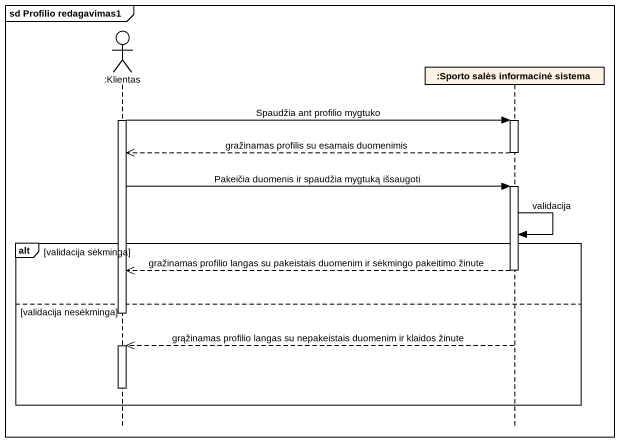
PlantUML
@startuml
mainframe sd Profilio redagavimas1
hide footbox
actor ":Klientas" as Klientas
participant ":Sporto salės informacinė sistema" as Sporto_salės_informacinė

activate Klientas
Klientas -> Sporto_salės_informacinė : Spaudžia ant profilio mygtuko
activate Sporto_salės_informacinė
Sporto_salės_informacinė -->> Klientas : gražinamas profilis su esamais duomenimis
deactivate Sporto_salės_informacinė
Klientas -> Sporto_salės_informacinė : Pakeičia duomenis ir spaudžia mygtuką išsaugoti
activate Sporto_salės_informacinė
Sporto_salės_informacinė -> Sporto_salės_informacinė : validacija
alt validacija sėkminga
  Sporto_salės_informacinė -->> Klientas : gražinamas profilio langas su pakeistais duomenim ir sėkmingo pakeitimo žinute
  deactivate Sporto_salės_informacinė
else validacija nesėkminga
  deactivate Klientas
  Sporto_salės_informacinė -->> Klientas : grąžinamas profilio langas su nepakeistais duomenim ir klaidos žinute
  activate Klientas
  deactivate Klientas
end
@enduml
